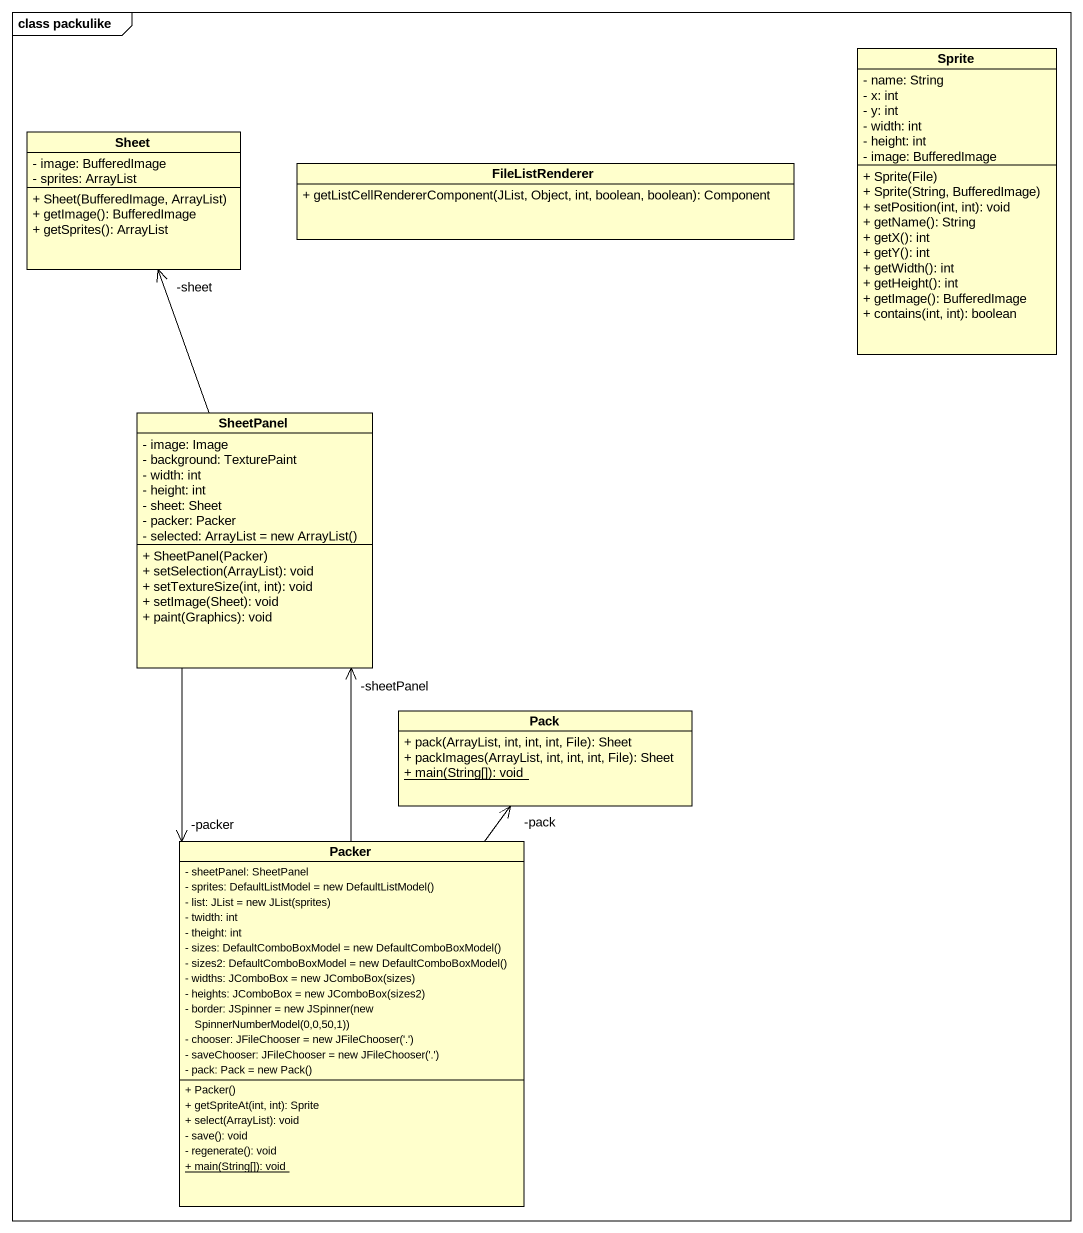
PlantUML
@startuml
mainframe class packulike
hide circle
hide empty members
skinparam classAttributeIconSize 0
class Sprite {
  - name: String
  - x: int
  - y: int
  - width: int
  - height: int
  - image: BufferedImage
  + Sprite(File)
  + Sprite(String, BufferedImage)
  + setPosition(int, int): void
  + getName(): String
  + getX(): int
  + getY(): int
  + getWidth(): int
  + getHeight(): int
  + getImage(): BufferedImage
  + contains(int, int): boolean
}
class Sheet {
  - image: BufferedImage
  - sprites: ArrayList
  + Sheet(BufferedImage, ArrayList)
  + getImage(): BufferedImage
  + getSprites(): ArrayList
}
class FileListRenderer {
  + getListCellRendererComponent(JList, Object, int, boolean, boolean): Component
}
class SheetPanel {
  - image: Image
  - background: TexturePaint
  - width: int
  - height: int
  - sheet: Sheet
  - packer: Packer
  {field} - selected: ArrayList = new ArrayList()
  + SheetPanel(Packer)
  + setSelection(ArrayList): void
  + setTextureSize(int, int): void
  + setImage(Sheet): void
  + paint(Graphics): void
}
class Pack {
  + pack(ArrayList, int, int, int, File): Sheet
  + packImages(ArrayList, int, int, int, File): Sheet
  {static} + main(String[]): void
}
class Packer {
  - sheetPanel: SheetPanel
  {field} - sprites: DefaultListModel = new DefaultListModel()
  {field} - list: JList = new JList(sprites)
  - twidth: int
  - theight: int
  {field} - sizes: DefaultComboBoxModel = new DefaultComboBoxModel()
  {field} - sizes2: DefaultComboBoxModel = new DefaultComboBoxModel()
  {field} - widths: JComboBox = new JComboBox(sizes)
  {field} - heights: JComboBox = new JComboBox(sizes2)
  {field} - border: JSpinner = new JSpinner(new SpinnerNumberModel(0,0,50,1))
  {field} - chooser: JFileChooser = new JFileChooser('.')
  {field} - saveChooser: JFileChooser = new JFileChooser('.')
  {field} - pack: Pack = new Pack()
  + Packer()
  + getSpriteAt(int, int): Sprite
  + select(ArrayList): void
  - save(): void
  - regenerate(): void
  {static} + main(String[]): void
}
SheetPanel -up-> "-sheet" Sheet
SheetPanel --> "-packer" Packer
Packer -up-> "-sheetPanel" SheetPanel
Packer -up-> "-pack" Pack
@enduml
